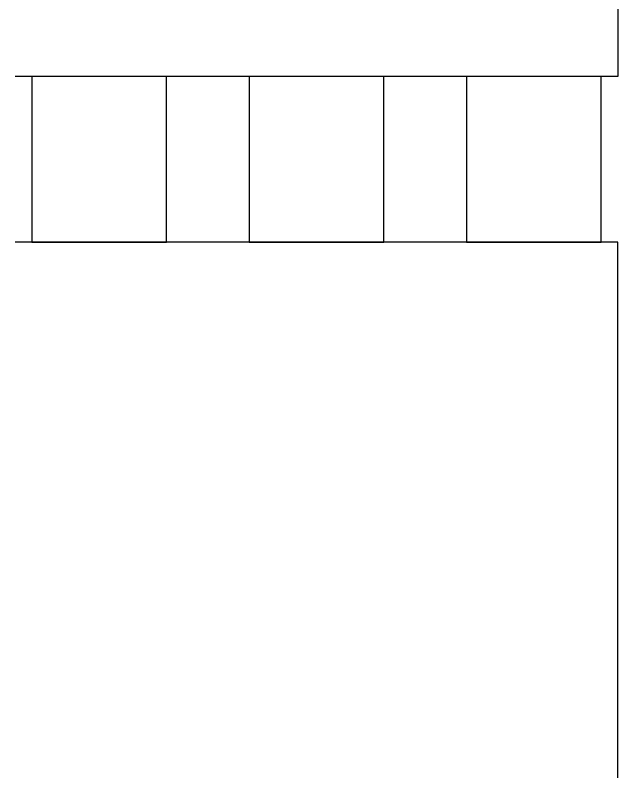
# Model space of a CAD drawing. Extents: x -163002 to 22103, y -98847 to 51643.
# Drawn here: x -83800 to -69250, y -19992 to -1720 of the extents above; entities that cross this region are included whole.
import ezdxf

# ---------------------------------------------------------------- set-up
doc = ezdxf.new("R2010")
doc.units = 0
doc.header["$LTSCALE"] = 1000
doc.header["$MEASUREMENT"] = 0
doc.layers.get('0').update_dxf_attribs({"linetype": 'CONTINUOUS'})
for name, color, linetype in [('s1108a$0$23', 7, 'CONTINUOUS'), ('S2108a$0$23', 7, 'CONTINUOUS'), ('S2108a$0$25', 7, 'CONTINUOUS')]:
    doc.layers.add(name, color=color, linetype=linetype)

# ---------------------------------------------------------------- blocks, each defined once
blk = doc.blocks.new('s1108a')
at = {"layer": 's1108a$0$23', "color": 2, "linetype": 'Continuous'}
blk.add_line((-69250, -32300), (-69250, -18250), dxfattribs=at)
blk = doc.blocks.new('S2108a')
at = {"layer": 'S2108a$0$23', "color": 14, "linetype": 'Continuous'}
for points in [[(-69249.9, 5850.1), (-69249.9, -3199.9), (-83799.9, -3199.9)], [(-69249.9, -18249.9), (-69249.9, -7199.9), (-83799.9, -7199.9)]]:
    blk.add_lwpolyline(points, dxfattribs=at)
at = {"layer": 'S2108a$0$25', "color": 14, "linetype": 'Continuous'}
for points in [[(-83399.9, -7199.9), (-80149.9, -7199.9), (-80149.9, -3199.9), (-83399.9, -3199.9)], [(-78149.9, -7199.9), (-74899.9, -7199.9), (-74899.9, -3199.9), (-78149.9, -3199.9)], [(-72899.9, -7199.9), (-69649.9, -7199.9), (-69649.9, -3199.9), (-72899.9, -3199.9)]]:
    blk.add_lwpolyline(points, close=True, dxfattribs=at)

msp = doc.modelspace()

# ---------------------------------------------------------------- block references
for name in ['S2108a', 's1108a']:
    msp.add_blockref(name, (0, 0))

doc.saveas('drawing.dxf')
